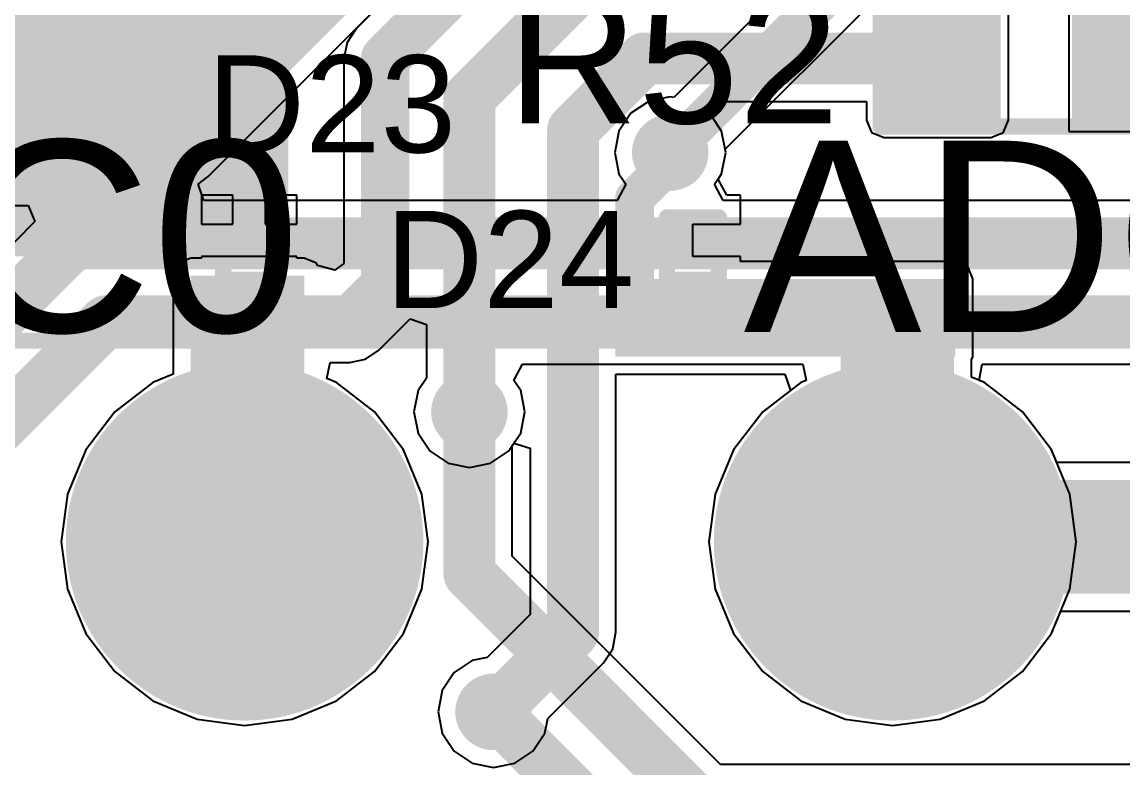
# Model space of a CAD drawing. Header units: millimetres. Extents: x -0.27 to 4.7, y -0.39 to 2.83.
# Drawn here: x 1.0019 to 1.3417, y 0.1742 to 0.4042 of the extents above; entities that cross this region are included whole.
import ezdxf

# ---------------------------------------------------------------- set-up
doc = ezdxf.new("R2010")
doc.units = ezdxf.units.MM
doc.header["$MEASUREMENT"] = 0
for name, color, linetype in [('BottomLayer', 5, 'Continuous'), ('BottomSolder', 6, 'Continuous'), ('MultiLayer', 9, 'Continuous'), ('PadHoleLayer', 156, 'Continuous'), ('TopLayer', 1, 'Continuous'), ('TopOverlay', 2, 'Continuous'), ('TopPaste', 8, 'Continuous'), ('TopSolder', 216, 'Continuous'), ('ViaHoleLayer', 16, 'Continuous')]:
    doc.layers.add(name, color=color, linetype=linetype)
doc.styles.add('Arial', font='', dxfattribs={"height": 0.2})
doc.styles.get('Arial').set_extended_font_data('Arial')

# ---------------------------------------------------------------- blocks, each defined once
blk = doc.blocks.new('HA0200500000G_1')
at = {"layer": 'BottomLayer'}
h = blk.add_hatch(color=5, dxfattribs=at)
edge = h.paths.add_edge_path()
edge.add_arc((-0.1, 0.15), 0.05118, 0, 360)
h = blk.add_hatch(color=5, dxfattribs=at)
edge = h.paths.add_edge_path()
edge.add_arc((0.1, 0.15), 0.05118, 0, 360)
at = {"layer": 'BottomSolder'}
h = blk.add_hatch(color=6, dxfattribs=at)
edge = h.paths.add_edge_path()
edge.add_arc((-0.1, 0.15), 0.05518, 0, 360)
h = blk.add_hatch(color=6, dxfattribs=at)
edge = h.paths.add_edge_path()
edge.add_arc((0.1, 0.15), 0.05518, 0, 360)
at = {"layer": 'MultiLayer'}
h = blk.add_hatch(color=9, dxfattribs=at)
edge = h.paths.add_edge_path()
edge.add_arc((-0.1, 0.15), 0.05118, 0, 360)
h = blk.add_hatch(color=9, dxfattribs=at)
edge = h.paths.add_edge_path()
edge.add_arc((0.1, 0.15), 0.05118, 0, 360)
at = {"layer": 'PadHoleLayer'}
h = blk.add_hatch(color=156, dxfattribs=at)
edge = h.paths.add_edge_path()
edge.add_arc((-0.1, 0.15), 0.02559, 0, 360)
h = blk.add_hatch(color=156, dxfattribs=at)
edge = h.paths.add_edge_path()
edge.add_arc((0.1, 0.15), 0.02559, 0, 360)
at = {"layer": 'TopLayer'}
h = blk.add_hatch(color=1, dxfattribs=at)
edge = h.paths.add_edge_path()
edge.add_arc((-0.1, 0.15), 0.05118, 0, 360)
h = blk.add_hatch(color=1, dxfattribs=at)
edge = h.paths.add_edge_path()
edge.add_arc((0.1, 0.15), 0.05118, 0, 360)
at = {"layer": 'TopSolder'}
h = blk.add_hatch(color=216, dxfattribs=at)
edge = h.paths.add_edge_path()
edge.add_arc((-0.1, 0.15), 0.05518, 0, 360)
h = blk.add_hatch(color=216, dxfattribs=at)
edge = h.paths.add_edge_path()
edge.add_arc((0.1, 0.15), 0.05518, 0, 360)
at = {"layer": 'TopOverlay', "const_width": 0.005}
blk.add_lwpolyline([(-0.301, 0.212), (0.203, 0.212)], dxfattribs=at)
blk = doc.blocks.new('R___0603_17')
at = {"layer": 'TopLayer'}
for points in [[(-0.015, 0.0175), (-0.015, -0.0175), (-0.045, -0.0175), (-0.045, 0.0175)], [(0.045, 0.0175), (0.045, -0.0175), (0.015, -0.0175), (0.015, 0.0175)]]:
    blk.add_hatch(color=1, dxfattribs=at).paths.add_polyline_path(points)
at = {"layer": 'TopPaste'}
for points in [[(-0.015, 0.0175), (-0.015, -0.0175), (-0.045, -0.0175), (-0.045, 0.0175)], [(0.045, 0.0175), (0.045, -0.0175), (0.015, -0.0175), (0.015, 0.0175)]]:
    blk.add_hatch(color=8, dxfattribs=at).paths.add_polyline_path(points)
at = {"layer": 'TopSolder'}
for points in [[(-0.011, 0.0215), (-0.011, -0.0215), (-0.049, -0.0215), (-0.049, 0.0215)], [(0.049, 0.0215), (0.049, -0.0215), (0.011, -0.0215), (0.011, 0.0215)]]:
    blk.add_hatch(color=216, dxfattribs=at).paths.add_polyline_path(points)
at = {"layer": 'TopOverlay', "const_width": 0.005}
for points in [[(0.048, 0.021), (-0.048, 0.021)], [(-0.048, 0.021), (-0.048, -0.021)], [(0.048, 0.021), (0.048, -0.021)], [(0.048, -0.021), (-0.048, -0.021)]]:
    blk.add_lwpolyline(points, dxfattribs=at)
at = {"layer": 'TopOverlay', "const_width": 0.0025}
for points in [[(-0.04925, 0.021, 1), (-0.04675, 0.021, 1)], [(-0.04925, 0.021, 1), (-0.04675, 0.021, 1)], [(0.04675, 0.021, 1), (0.04925, 0.021, 1)], [(0.04675, 0.021, 1), (0.04925, 0.021, 1)], [(-0.04925, -0.021, 1), (-0.04675, -0.021, 1)], [(-0.04925, -0.021, 1), (-0.04675, -0.021, 1)], [(0.04675, -0.021, 1), (0.04925, -0.021, 1)], [(0.04675, -0.021, 1), (0.04925, -0.021, 1)]]:
    blk.add_lwpolyline(points, format="xyb", close=True, dxfattribs=at)
blk = doc.blocks.new('DSN0603_2_143')
at = {"layer": 'TopLayer'}
for points in [[(-0.01181, 0.00472), (-0.00394, 0.00472), (-0.00394, -0.00472), (-0.01181, -0.00472)], [(0.00394, 0.00472), (0.01181, 0.00472), (0.01181, -0.00472), (0.00394, -0.00472)]]:
    blk.add_hatch(color=1, dxfattribs=at).paths.add_polyline_path(points)
at = {"layer": 'TopPaste'}
for points in [[(-0.01181, 0.00472), (-0.00394, 0.00472), (-0.00394, -0.00472), (-0.01181, -0.00472)], [(0.00394, 0.00472), (0.01181, 0.00472), (0.01181, -0.00472), (0.00394, -0.00472)]]:
    blk.add_hatch(color=8, dxfattribs=at).paths.add_polyline_path(points)
at = {"layer": 'TopSolder'}
for points in [[(-0.01398, 0.00689), (-0.00177, 0.00689), (-0.00177, -0.00689), (-0.01398, -0.00689)], [(0.00177, 0.00689), (0.01398, 0.00689), (0.01398, -0.00689), (0.00177, -0.00689)]]:
    blk.add_hatch(color=216, dxfattribs=at).paths.add_polyline_path(points)
at = {"layer": 'TopOverlay', "const_width": 0.005}
for points in [[(-0.015, 0.008), (-0.015, -0.008)], [(-0.015, 0.008), (0.015, 0.008)], [(0.015, 0.008), (0.015, -0.008)], [(-0.015, -0.008), (0.015, -0.008)]]:
    blk.add_lwpolyline(points, dxfattribs=at)
at = {"layer": 'TopOverlay', "const_width": 0.0025}
for points in [[(-0.01625, 0.008, 1), (-0.01375, 0.008, 1)], [(-0.01625, 0.008, 1), (-0.01375, 0.008, 1)], [(0.01375, 0.008, 1), (0.01625, 0.008, 1)], [(0.01375, 0.008, 1), (0.01625, 0.008, 1)], [(-0.01625, -0.008, 1), (-0.01375, -0.008, 1)], [(-0.01625, -0.008, 1), (-0.01375, -0.008, 1)], [(0.01375, -0.008, 1), (0.01625, -0.008, 1)], [(0.01375, -0.008, 1), (0.01625, -0.008, 1)]]:
    blk.add_lwpolyline(points, format="xyb", close=True, dxfattribs=at)
blk = doc.blocks.new('DSN0603_2_144')
at = {"layer": 'TopLayer'}
for points in [[(-0.01181, 0.00472), (-0.00394, 0.00472), (-0.00394, -0.00472), (-0.01181, -0.00472)], [(0.00394, 0.00472), (0.01181, 0.00472), (0.01181, -0.00472), (0.00394, -0.00472)]]:
    blk.add_hatch(color=1, dxfattribs=at).paths.add_polyline_path(points)
at = {"layer": 'TopPaste'}
for points in [[(-0.01181, 0.00472), (-0.00394, 0.00472), (-0.00394, -0.00472), (-0.01181, -0.00472)], [(0.00394, 0.00472), (0.01181, 0.00472), (0.01181, -0.00472), (0.00394, -0.00472)]]:
    blk.add_hatch(color=8, dxfattribs=at).paths.add_polyline_path(points)
at = {"layer": 'TopSolder'}
for points in [[(-0.01398, 0.00689), (-0.00177, 0.00689), (-0.00177, -0.00689), (-0.01398, -0.00689)], [(0.00177, 0.00689), (0.01398, 0.00689), (0.01398, -0.00689), (0.00177, -0.00689)]]:
    blk.add_hatch(color=216, dxfattribs=at).paths.add_polyline_path(points)
at = {"layer": 'TopOverlay', "const_width": 0.005}
for points in [[(-0.015, 0.008), (-0.015, -0.008)], [(-0.015, 0.008), (0.015, 0.008)], [(0.015, 0.008), (0.015, -0.008)], [(-0.015, -0.008), (0.015, -0.008)]]:
    blk.add_lwpolyline(points, dxfattribs=at)
at = {"layer": 'TopOverlay', "const_width": 0.0025}
for points in [[(-0.01625, 0.008, 1), (-0.01375, 0.008, 1)], [(-0.01625, 0.008, 1), (-0.01375, 0.008, 1)], [(0.01375, 0.008, 1), (0.01625, 0.008, 1)], [(0.01375, 0.008, 1), (0.01625, 0.008, 1)], [(-0.01625, -0.008, 1), (-0.01375, -0.008, 1)], [(-0.01625, -0.008, 1), (-0.01375, -0.008, 1)], [(0.01375, -0.008, 1), (0.01625, -0.008, 1)], [(0.01375, -0.008, 1), (0.01625, -0.008, 1)]]:
    blk.add_lwpolyline(points, format="xyb", close=True, dxfattribs=at)

msp = doc.modelspace()

# ---------------------------------------------------------------- hatches: boundary and pattern name
at = {"layer": 'BottomLayer'}
h = msp.add_hatch(color=5, dxfattribs=at)
edge = h.paths.add_edge_path()
edge.add_arc((1.202, 0.364), 0.01181, 0, 360)
h = msp.add_hatch(color=5, dxfattribs=at)
edge = h.paths.add_edge_path()
edge.add_arc((1.14, 0.284), 0.01181, 0, 360)
h = msp.add_hatch(color=5, dxfattribs=at)
edge = h.paths.add_edge_path()
edge.add_arc((1.14746, 0.19146), 0.01181, 0, 360)
at = {"layer": 'BottomSolder'}
h = msp.add_hatch(color=6, dxfattribs=at)
edge = h.paths.add_edge_path()
edge.add_arc((1.202, 0.364), 0.00591, 0, 360)
h = msp.add_hatch(color=6, dxfattribs=at)
edge = h.paths.add_edge_path()
edge.add_arc((1.14, 0.284), 0.00591, 0, 360)
h = msp.add_hatch(color=6, dxfattribs=at)
edge = h.paths.add_edge_path()
edge.add_arc((1.14746, 0.19146), 0.00591, 0, 360)
at = {"layer": 'TopLayer'}
for points in [[(1.301, 0.374), (1.301, 0.467), (1.268, 0.467), (1.268, 0.374)], [(0.93, 0.436), (0.93, 0.332), (1.08407, 0.332), (1.08407, 0.436)], [(1.089, 0.22), (1.089, 0.326), (1.054, 0.326), (1.054, 0.22)], [(1.29, 0.325), (1.185, 0.325), (1.185, 0.301), (1.29, 0.301)], [(1.28962, 0.22495), (1.28962, 0.325), (1.25462, 0.325), (1.25462, 0.22495)], [(1.25162, 0.22795), (1.465, 0.22795), (1.465, 0.26295), (1.25162, 0.26295)]]:
    msp.add_hatch(color=1, dxfattribs=at).paths.add_polyline_path(points)
h = msp.add_hatch(color=1, dxfattribs=at)
edge = h.paths.add_edge_path()
edge.add_arc((1.202, 0.364), 0.01181, 0, 360)
h = msp.add_hatch(color=1, dxfattribs=at)
edge = h.paths.add_edge_path()
edge.add_arc((1.14, 0.284), 0.01181, 0, 360)
h = msp.add_hatch(color=1, dxfattribs=at)
edge = h.paths.add_edge_path()
edge.add_arc((1.14746, 0.19146), 0.01181, 0, 360)
at = {"layer": 'TopSolder'}
h = msp.add_hatch(color=216, dxfattribs=at)
edge = h.paths.add_edge_path()
edge.add_arc((1.202, 0.364), 0.00591, 0, 360)
h = msp.add_hatch(color=216, dxfattribs=at)
edge = h.paths.add_edge_path()
edge.add_arc((1.14, 0.284), 0.00591, 0, 360)
h = msp.add_hatch(color=216, dxfattribs=at)
edge = h.paths.add_edge_path()
edge.add_arc((1.14746, 0.19146), 0.00591, 0, 360)
at = {"layer": 'ViaHoleLayer'}
h = msp.add_hatch(color=16, dxfattribs=at)
edge = h.paths.add_edge_path()
edge.add_arc((1.202, 0.364), 0.00591, 0, 360)
h = msp.add_hatch(color=16, dxfattribs=at)
edge = h.paths.add_edge_path()
edge.add_arc((1.14, 0.284), 0.00591, 0, 360)
h = msp.add_hatch(color=16, dxfattribs=at)
edge = h.paths.add_edge_path()
edge.add_arc((1.14746, 0.19146), 0.00591, 0, 360)

# ---------------------------------------------------------------- linework, layer by layer
at = {"layer": 'BottomLayer'}
for p, q in [((1.28607, 0.46393), (1.20307, 0.38093)), ((1.05934, 0.35655), (1.15371, 0.45092)), ((1.21893, 0.36507), (1.29865, 0.44478)), ((1.202, 0.38114), (1.19544, 0.37984)), ((1.20307, 0.38093), (1.202, 0.38114)), ((1.19544, 0.37984), (1.18988, 0.37612)), ((1.18988, 0.37612), (1.18616, 0.37056)), ((1.18616, 0.37056), (1.18486, 0.364)), ((1.18486, 0.364), (1.18616, 0.35744)), ((1.21784, 0.35744), (1.21914, 0.364)), ((1.21914, 0.364), (1.21893, 0.36507)), ((1.18616, 0.35744), (1.18833, 0.3542)), ((1.21567, 0.3542), (1.21784, 0.35744)), ((1.05628, 0.3542), (1.05934, 0.35655)), ((1.05798, 0.3492), (1.05628, 0.3542)), ((1.18833, 0.3542), (1.18565, 0.3492)), ((1.21835, 0.3492), (1.21567, 0.3542)), ((0.88923, 0.34769), (1.00381, 0.34769)), ((1.00381, 0.34769), (1.00588, 0.34269)), ((1.18565, 0.3492), (1.05798, 0.3492)), ((1.54946, 0.3492), (1.21835, 0.3492)), ((1.00588, 0.34269), (0.94245, 0.27926)), ((1.15374, 0.29369), (1.15641, 0.29869)), ((1.15641, 0.29869), (1.24291, 0.29869)), ((1.24291, 0.29869), (1.24391, 0.29369)), ((1.29734, 0.29369), (1.29833, 0.29869)), ((1.29833, 0.29869), (1.57765, 0.29869)), ((1.15584, 0.29056), (1.15374, 0.29369)), ((1.24229, 0.29302), (1.23055, 0.28402)), ((1.24391, 0.29369), (1.24229, 0.29302)), ((1.29896, 0.29302), (1.29734, 0.29369)), ((1.31069, 0.28402), (1.29896, 0.29302)), ((1.15714, 0.284), (1.15584, 0.29056)), ((1.15584, 0.27744), (1.15714, 0.284)), ((1.23055, 0.28402), (1.22155, 0.27228)), ((1.3197, 0.27228), (1.31069, 0.28402)), ((1.15325, 0.27358), (1.15584, 0.27744)), ((1.15325, 0.23949), (1.15325, 0.27358)), ((1.22155, 0.27228), (1.21589, 0.25862)), ((1.32536, 0.25862), (1.3197, 0.27228)), ((1.21589, 0.25862), (1.21396, 0.24395)), ((1.32729, 0.24395), (1.32536, 0.25862)), ((1.21396, 0.24395), (1.21589, 0.22928)), ((1.32536, 0.22928), (1.32729, 0.24395)), ((1.21749, 0.17525), (1.15325, 0.23949)), ((1.21589, 0.22928), (1.22155, 0.21562)), ((1.3197, 0.21562), (1.32536, 0.22928)), ((1.22155, 0.21562), (1.23055, 0.20388)), ((1.31069, 0.20388), (1.3197, 0.21562)), ((1.23055, 0.20388), (1.24229, 0.19487)), ((1.29896, 0.19487), (1.31069, 0.20388)), ((1.24229, 0.19487), (1.25596, 0.18921)), ((1.28529, 0.18921), (1.29896, 0.19487)), ((1.25596, 0.18921), (1.27062, 0.18728)), ((1.27062, 0.18728), (1.28529, 0.18921)), ((3.20938, 0.17525), (1.21749, 0.17525))]:
    msp.add_line(p, q, dxfattribs=at)
for points, const_width in [([(1.03795, 0.37795), (1.13232, 0.47232)], 0.05), ([(1.202, 0.364), (1.294, 0.456)], 0.012), ([(0.88582, 0.37795), (1.03795, 0.37795)], 0.05), ([(0.95182, 0.26989), (1.01788, 0.33595)], 0.016), ([(1.01788, 0.33595), (1.55495, 0.33595)], 0.016), ([(0.97582, 0.25995), (1.02782, 0.31195)], 0.016), ([(1.02782, 0.31195), (1.57765, 0.31195)], 0.016), ([(1.14, 0.234), (1.14, 0.284)], 0.016), ([(1.14, 0.234), (1.212, 0.162)], 0.016), ([(1.14746, 0.19146), (1.20291, 0.136)], 0.016)]:
    msp.add_lwpolyline(points, dxfattribs=dict(at, const_width=const_width))
for points, const_width in [([(1.02545, 0.37795, 1), (1.05045, 0.37795, 1)], 0.025), ([(1.02545, 0.37795, 1), (1.05045, 0.37795, 1)], 0.025), ([(1.199, 0.364, 1), (1.205, 0.364, 1)], 0.006), ([(1.01388, 0.33595, 1), (1.02188, 0.33595, 1)], 0.008), ([(1.01388, 0.33595, 1), (1.02188, 0.33595, 1)], 0.008), ([(1.02382, 0.31195, 1), (1.03182, 0.31195, 1)], 0.008), ([(1.02382, 0.31195, 1), (1.03182, 0.31195, 1)], 0.008), ([(1.136, 0.284, 1), (1.144, 0.284, 1)], 0.008), ([(1.136, 0.234, 1), (1.144, 0.234, 1)], 0.008), ([(1.136, 0.234, 1), (1.144, 0.234, 1)], 0.008), ([(1.14346, 0.19146, 1), (1.15146, 0.19146, 1)], 0.008)]:
    msp.add_lwpolyline(points, format="xyb", close=True, dxfattribs=dict(at, const_width=const_width))
at = {"layer": 'TopLayer'}
for p, q in [((1.16908, 0.4661), (1.10499, 0.40201)), ((1.30641, 0.374), (1.30641, 0.422)), ((1.325, 0.4155), (1.325, 0.3705)), ((1.10499, 0.40201), (1.10223, 0.39788)), ((1.10223, 0.39788), (1.10126, 0.393)), ((1.10126, 0.393), (1.10126, 0.3298)), ((1.21504, 0.37475), (1.21701, 0.37975)), ((1.21701, 0.37975), (1.26259, 0.37975)), ((1.26259, 0.37975), (1.26259, 0.374)), ((1.21784, 0.37056), (1.21504, 0.37475)), ((1.26259, 0.374), (1.26417, 0.37017)), ((1.305, 0.37059), (1.30641, 0.374)), ((1.21914, 0.364), (1.21784, 0.37056)), ((1.30483, 0.37017), (1.30496, 0.3705)), ((1.30496, 0.3705), (1.305, 0.3705)), ((1.305, 0.3705), (1.305, 0.37059)), ((1.325, 0.3705), (1.365, 0.3705)), ((1.26417, 0.37017), (1.268, 0.36859)), ((1.268, 0.36859), (1.301, 0.36859)), ((1.301, 0.36859), (1.30483, 0.37017)), ((1.21784, 0.35744), (1.21914, 0.364)), ((1.21675, 0.35581), (1.21784, 0.35744)), ((1.21942, 0.35081), (1.21675, 0.35581)), ((1.067, 0.35081), (1.05728, 0.35081)), ((1.05728, 0.35081), (1.05728, 0.34187)), ((1.067, 0.34187), (1.067, 0.35081)), ((1.08672, 0.35081), (1.077, 0.35081)), ((1.077, 0.35081), (1.077, 0.34187)), ((1.08672, 0.34187), (1.08672, 0.35081)), ((1.22372, 0.35081), (1.21942, 0.35081)), ((1.22372, 0.34187), (1.22372, 0.35081)), ((1.05728, 0.34187), (1.067, 0.34187)), ((1.077, 0.34187), (1.08672, 0.34187)), ((1.209, 0.33187), (1.209, 0.34187)), ((1.209, 0.34187), (1.22372, 0.34187)), ((1.05017, 0.32983), (1.04859, 0.326)), ((1.054, 0.33141), (1.05017, 0.32983)), ((1.05728, 0.33141), (1.054, 0.33141)), ((1.072, 0.33187), (1.05728, 0.33187)), ((1.05728, 0.33187), (1.05728, 0.33141)), ((1.08672, 0.33187), (1.072, 0.33187)), ((1.08672, 0.33141), (1.08672, 0.33187)), ((1.089, 0.33141), (1.08672, 0.33141)), ((1.09283, 0.32983), (1.089, 0.33141)), ((1.0931, 0.32916), (1.09283, 0.32983)), ((1.10126, 0.3298), (1.09845, 0.32771)), ((1.22372, 0.33187), (1.209, 0.33187)), ((1.22372, 0.33041), (1.22372, 0.33187)), ((1.29, 0.33041), (1.22372, 0.33041)), ((1.29383, 0.32883), (1.29, 0.33041)), ((1.09845, 0.32771), (1.0931, 0.32916)), ((1.29541, 0.325), (1.29383, 0.32883)), ((1.04859, 0.326), (1.04859, 0.29563)), ((1.29541, 0.301), (1.29541, 0.325)), ((1.11201, 0.30299), (1.12175, 0.31272)), ((1.12175, 0.31272), (1.12674, 0.31093)), ((1.12674, 0.31093), (1.12675, 0.31093)), ((1.12675, 0.31093), (1.12675, 0.29442)), ((1.10788, 0.30023), (1.11201, 0.30299)), ((1.09598, 0.29426), (1.09698, 0.29926)), ((1.09698, 0.29926), (1.103, 0.29926)), ((1.103, 0.29926), (1.10788, 0.30023)), ((1.29503, 0.30009), (1.29541, 0.301)), ((1.29503, 0.29465), (1.29503, 0.30009)), ((1.04229, 0.29302), (1.03055, 0.28402)), ((1.04859, 0.29563), (1.04229, 0.29302)), ((1.09896, 0.29302), (1.09598, 0.29426)), ((1.11069, 0.28402), (1.09896, 0.29302)), ((1.12675, 0.29442), (1.12416, 0.29056)), ((1.18525, 0.216), (1.18525, 0.29559)), ((1.18525, 0.29559), (1.23742, 0.29559)), ((1.23742, 0.29559), (1.23912, 0.29059)), ((1.29896, 0.29302), (1.29503, 0.29465)), ((1.31069, 0.28402), (1.29896, 0.29302)), ((1.12416, 0.29056), (1.12286, 0.284)), ((1.23912, 0.29059), (1.23055, 0.28402)), ((1.03055, 0.28402), (1.02155, 0.27228)), ((1.1197, 0.27228), (1.11069, 0.28402)), ((1.12286, 0.284), (1.12416, 0.27744)), ((1.23055, 0.28402), (1.22155, 0.27228)), ((1.3197, 0.27228), (1.31069, 0.28402)), ((1.12416, 0.27744), (1.12788, 0.27188)), ((1.02155, 0.27228), (1.01589, 0.25862)), ((1.12536, 0.25862), (1.1197, 0.27228)), ((1.12788, 0.27188), (1.13344, 0.26816)), ((1.14656, 0.26816), (1.15212, 0.27188)), ((1.15212, 0.27188), (1.15375, 0.27431)), ((1.15375, 0.27431), (1.15875, 0.2728)), ((1.15875, 0.2728), (1.15875, 0.22149)), ((1.22155, 0.27228), (1.21589, 0.25862)), ((1.32132, 0.26836), (1.3197, 0.27228)), ((1.13344, 0.26816), (1.14, 0.26686)), ((1.14, 0.26686), (1.14656, 0.26816)), ((1.465, 0.26836), (1.32132, 0.26836)), ((1.01589, 0.25862), (1.01396, 0.24395)), ((1.12729, 0.24395), (1.12536, 0.25862)), ((1.21589, 0.25862), (1.21396, 0.24395)), ((1.01396, 0.24395), (1.01589, 0.22928)), ((1.12536, 0.22928), (1.12729, 0.24395)), ((1.21396, 0.24395), (1.21589, 0.22928)), ((1.01589, 0.22928), (1.02155, 0.21562)), ((1.1197, 0.21562), (1.12536, 0.22928)), ((1.21589, 0.22928), (1.22155, 0.21562)), ((1.15875, 0.22149), (1.14545, 0.2082)), ((1.3197, 0.21562), (1.32256, 0.22254)), ((1.32256, 0.22254), (1.39, 0.22254)), ((1.02155, 0.21562), (1.03055, 0.20388)), ((1.11069, 0.20388), (1.1197, 0.21562)), ((1.18425, 0.21093), (1.18525, 0.216)), ((1.22155, 0.21562), (1.23055, 0.20388)), ((1.31069, 0.20388), (1.3197, 0.21562)), ((1.18137, 0.20663), (1.18425, 0.21093)), ((1.14545, 0.2082), (1.1409, 0.20729)), ((1.1409, 0.20729), (1.13534, 0.20358)), ((1.1642, 0.18945), (1.18137, 0.20663)), ((1.03055, 0.20388), (1.04229, 0.19487)), ((1.09896, 0.19487), (1.11069, 0.20388)), ((1.13534, 0.20358), (1.13162, 0.19802)), ((1.23055, 0.20388), (1.24229, 0.19487)), ((1.29896, 0.19487), (1.31069, 0.20388)), ((1.13162, 0.19802), (1.13032, 0.19146)), ((1.04229, 0.19487), (1.05596, 0.18921)), ((1.08529, 0.18921), (1.09896, 0.19487)), ((1.24229, 0.19487), (1.25596, 0.18921)), ((1.28529, 0.18921), (1.29896, 0.19487)), ((1.13032, 0.19146), (1.13162, 0.1849)), ((1.05596, 0.18921), (1.07062, 0.18728)), ((1.07062, 0.18728), (1.08529, 0.18921)), ((1.16329, 0.1849), (1.1642, 0.18945)), ((1.25596, 0.18921), (1.27062, 0.18728)), ((1.27062, 0.18728), (1.28529, 0.18921)), ((1.13162, 0.1849), (1.13534, 0.17934)), ((1.15958, 0.17934), (1.16329, 0.1849)), ((1.13534, 0.17934), (1.1409, 0.17562)), ((1.15402, 0.17562), (1.15958, 0.17934)), ((1.1409, 0.17562), (1.14746, 0.17432)), ((1.14746, 0.17432), (1.15402, 0.17562))]:
    msp.add_line(p, q, dxfattribs=at)
for points, const_width in [([(1.114, 0.393), (1.186, 0.465)], 0.015), ([(1.14, 0.381), (1.224, 0.465)], 0.016), ([(1.05957, 0.4215), (1.07157, 0.4095)], 0.025), ([(1.114, 0.323), (1.114, 0.393)], 0.015), ([(1.172, 0.371), (1.194, 0.393)], 0.016), ([(1.194, 0.393), (1.285, 0.393)], 0.016), ([(1.14, 0.284), (1.14, 0.381)], 0.016), ([(1.172, 0.216), (1.172, 0.371)], 0.016), ([(1.202, 0.36086), (1.202, 0.364)], 0.012), ([(1.191, 0.34986), (1.202, 0.36086)], 0.012), ([(1.191, 0.32), (1.191, 0.34986)], 0.012), ([(1.20913, 0.337), (1.418, 0.337)], 0.012), ([(1.103, 0.312), (1.114, 0.323)], 0.015), ([(1.191, 0.32), (1.2, 0.311)], 0.012), ([(1.076, 0.312), (1.103, 0.312)], 0.015), ([(1.2, 0.311), (1.229, 0.311)], 0.012), ([(1.069, 0.24), (1.069, 0.24395)], 0.015), ([(1.069, 0.24), (1.071, 0.238)], 0.015), ([(1.14746, 0.19146), (1.172, 0.216)], 0.016)]:
    msp.add_lwpolyline(points, dxfattribs=dict(at, const_width=const_width))
for points, const_width in [([(1.06532, 0.4095, 1), (1.07782, 0.4095, 1)], 0.0125), ([(1.11025, 0.393, 1), (1.11775, 0.393, 1)], 0.0075), ([(1.11025, 0.393, 1), (1.11775, 0.393, 1)], 0.0075), ([(1.19, 0.393, 1), (1.198, 0.393, 1)], 0.008), ([(1.19, 0.393, 1), (1.198, 0.393, 1)], 0.008), ([(1.281, 0.393, 1), (1.289, 0.393, 1)], 0.008), ([(1.136, 0.381, 1), (1.144, 0.381, 1)], 0.008), ([(1.136, 0.381, 1), (1.144, 0.381, 1)], 0.008), ([(1.168, 0.371, 1), (1.176, 0.371, 1)], 0.008), ([(1.168, 0.371, 1), (1.176, 0.371, 1)], 0.008), ([(1.199, 0.364, 1), (1.205, 0.364, 1)], 0.006), ([(1.199, 0.36086, 1), (1.205, 0.36086, 1)], 0.006), ([(1.199, 0.36086, 1), (1.205, 0.36086, 1)], 0.006), ([(1.188, 0.34986, 1), (1.194, 0.34986, 1)], 0.006), ([(1.188, 0.34986, 1), (1.194, 0.34986, 1)], 0.006), ([(1.20613, 0.337, 1), (1.21213, 0.337, 1)], 0.006), ([(1.11025, 0.323, 1), (1.11775, 0.323, 1)], 0.0075), ([(1.11025, 0.323, 1), (1.11775, 0.323, 1)], 0.0075), ([(1.188, 0.32, 1), (1.194, 0.32, 1)], 0.006), ([(1.188, 0.32, 1), (1.194, 0.32, 1)], 0.006), ([(1.07225, 0.312, 1), (1.07975, 0.312, 1)], 0.0075), ([(1.09925, 0.312, 1), (1.10675, 0.312, 1)], 0.0075), ([(1.09925, 0.312, 1), (1.10675, 0.312, 1)], 0.0075), ([(1.197, 0.311, 1), (1.203, 0.311, 1)], 0.006), ([(1.197, 0.311, 1), (1.203, 0.311, 1)], 0.006), ([(1.226, 0.311, 1), (1.232, 0.311, 1)], 0.006), ([(1.136, 0.284, 1), (1.144, 0.284, 1)], 0.008), ([(1.06525, 0.24395, 1), (1.07275, 0.24395, 1)], 0.0075), ([(1.06525, 0.24, 1), (1.07275, 0.24, 1)], 0.0075), ([(1.06525, 0.24, 1), (1.07275, 0.24, 1)], 0.0075), ([(1.06725, 0.238, 1), (1.07475, 0.238, 1)], 0.0075), ([(1.168, 0.216, 1), (1.176, 0.216, 1)], 0.008), ([(1.168, 0.216, 1), (1.176, 0.216, 1)], 0.008), ([(1.14346, 0.19146, 1), (1.15146, 0.19146, 1)], 0.008)]:
    msp.add_lwpolyline(points, format="xyb", close=True, dxfattribs=dict(at, const_width=const_width))
at = {"layer": 'TopOverlay', "const_width": 0.01}
msp.add_lwpolyline([(1.072, 0.35), (1.072, 0.357)], dxfattribs=at)
at = {"layer": 'TopOverlay', "const_width": 0.005}
for points in [[(1.0695, 0.357, 1), (1.0745, 0.357, 1)], [(1.0695, 0.35, 1), (1.0745, 0.35, 1)]]:
    msp.add_lwpolyline(points, format="xyb", close=True, dxfattribs=at)

# ---------------------------------------------------------------- block references
for name, p, rotation in [('R___0603_17', (1.315, 0.393), 180), ('DSN0603_2_144', (1.072, 0.329), 90), ('DSN0603_2_143', (1.209, 0.329), 90)]:
    msp.add_blockref(name, p, dxfattribs=dict(rotation=rotation))
msp.add_blockref('HA0200500000G_1', (1.17062, 0.09395))

# ---------------------------------------------------------------- texts
at = {"layer": 'TopOverlay', "style": 'Arial'}
for s, height, p in [('R52', 0.04, (1.15168, 0.37301)), ('D23', 0.03, (1.05901, 0.364)), ('D24', 0.03, (1.11401, 0.316))]:
    msp.add_text(s, height=height, dxfattribs=at).set_placement(p)
for s, p in [('ADC0', (0.86782, 0.30864)), ('ADC1', (1.22464, 0.30858))]:
    msp.add_text(s, height=0.059055, rotation=360, dxfattribs=at).set_placement(p)

doc.saveas('drawing.dxf')
